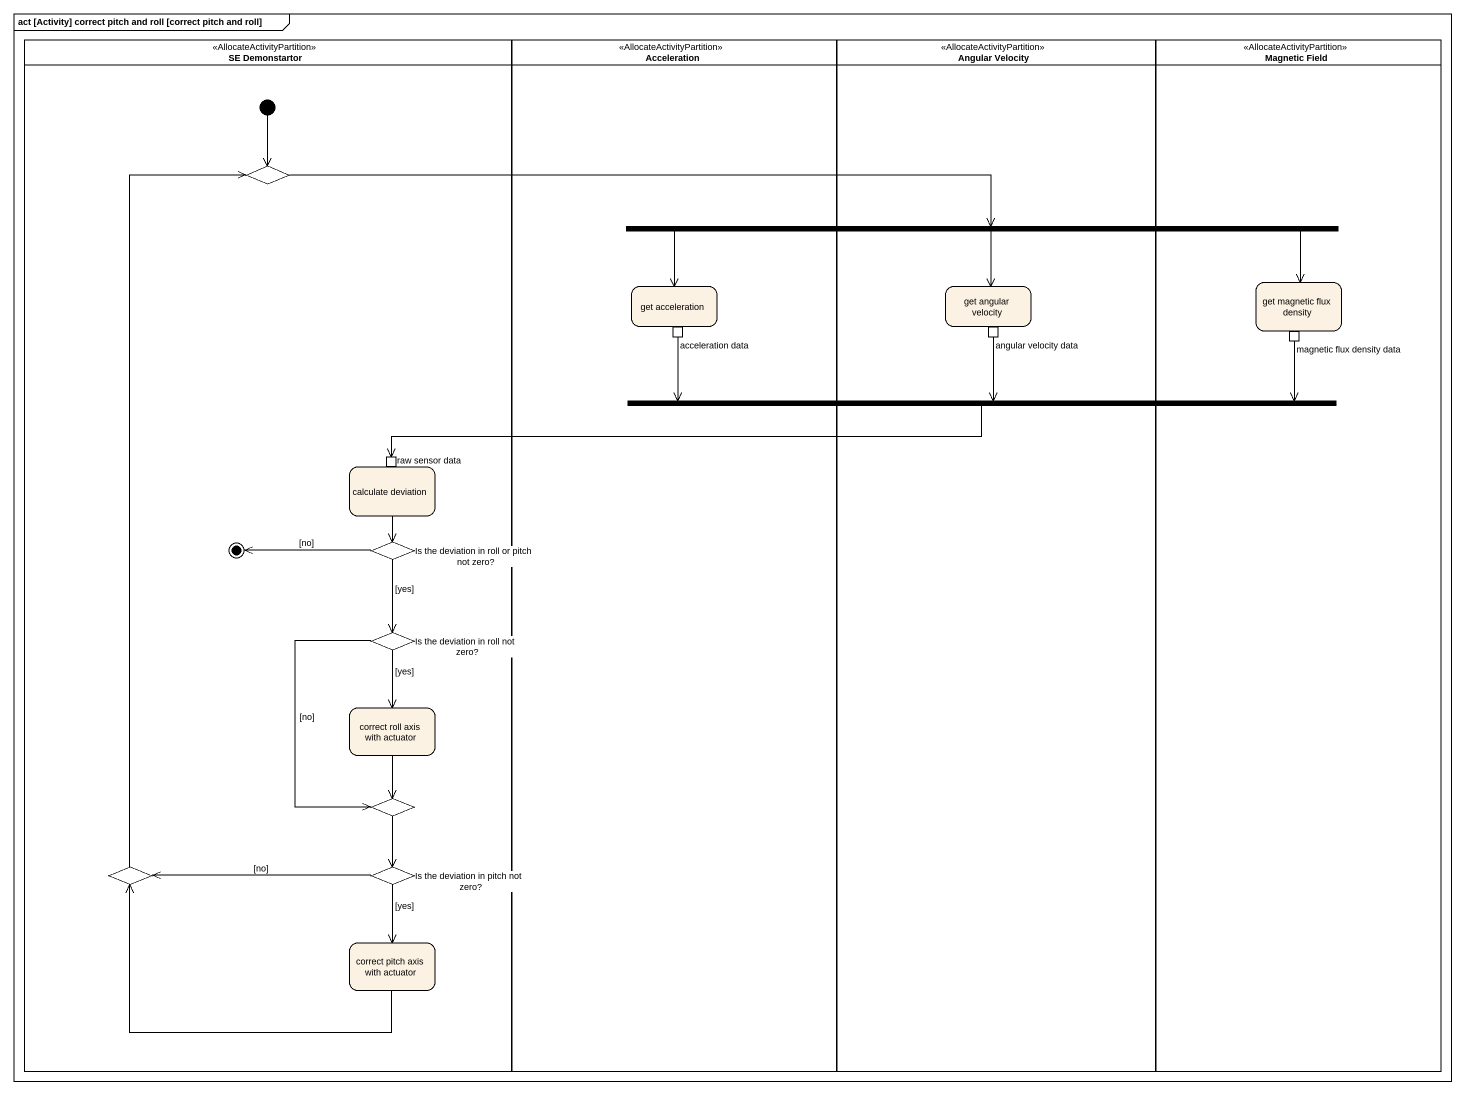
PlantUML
@startuml
mainframe act [Activity] correct pitch and roll [correct pitch and roll]
hide empty description
state "SE Demonstartor" as SE_Demonstartor <<AllocateActivityPartition>> {
  state choice1 <<choice>>
  state "calculate deviation" as calculate_deviation {
    state "raw sensor data" as raw_sensor_data <<inputPin>>
  }
  state "Is the deviation in roll or pitch not zero?" as Is_the_deviation_in_roll_or <<choice>>
  state "Is the deviation in roll not zero?" as Is_the_deviation_in_roll <<choice>>
  state "correct roll axis with actuator" as correct_roll_axis_with
  state choice2 <<choice>>
  state choice3 <<choice>>
  state "Is the deviation in pitch not zero?" as Is_the_deviation_in_pitch <<choice>>
  state "correct pitch axis with actuator" as correct_pitch_axis_with
  [*] --> choice1
  Is_the_deviation_in_roll_or -left-> [*] : [no]
}
state Acceleration <<AllocateActivityPartition>> {
  state "get acceleration" as get_acceleration {
    state "acceleration data" as acceleration_data <<outputPin>>
  }
}
state "Angular Velocity" as Angular_Velocity <<AllocateActivityPartition>> {
  state "get angular velocity" as get_angular_velocity {
    state "angular velocity data" as angular_velocity_data <<outputPin>>
  }
}
state "Magnetic Field" as Magnetic_Field <<AllocateActivityPartition>> {
  state "get magnetic flux density" as get_magnetic_flux_density {
    state "magnetic flux density data" as magnetic_flux_density_data <<outputPin>>
  }
}
state fork1 <<fork>>
state fork2 <<join>>
choice1 -right-> fork1
fork1 -left-> get_acceleration
fork1 --> get_angular_velocity
fork1 -right-> get_magnetic_flux_density
acceleration_data -right-> fork2
angular_velocity_data --> fork2
magnetic_flux_density_data -left-> fork2
fork2 -left-> raw_sensor_data
calculate_deviation --> Is_the_deviation_in_roll_or
Is_the_deviation_in_roll_or --> Is_the_deviation_in_roll : [yes]
Is_the_deviation_in_roll --> correct_roll_axis_with : [yes]
Is_the_deviation_in_roll --> choice2 : [no]
correct_roll_axis_with --> choice2
choice2 --> Is_the_deviation_in_pitch
choice3 -up-> choice1
Is_the_deviation_in_pitch -left-> choice3 : [no]
Is_the_deviation_in_pitch --> correct_pitch_axis_with : [yes]
correct_pitch_axis_with -left-> choice3
@enduml
